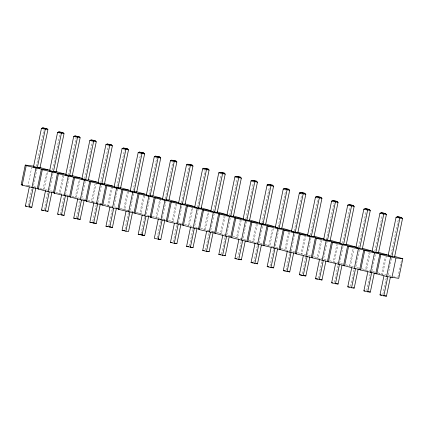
<?xml version="1.0" encoding="UTF-8"?>
<svg xmlns="http://www.w3.org/2000/svg" width="424" height="424" viewBox="0 0 424 424"><rect width="100%" height="100%" fill="white"/><g stroke="black" fill="none" stroke-linecap="round" stroke-linejoin="round"><path stroke-width="0.32" stroke-dasharray="2.12 1.59" d="M26.145 185.224L28 185.436L31.662 167.734M28.154 205.704L31.689 188.638M36.273 166.499L43.831 129.998M37.047 168.784L33.379 186.486L36.432 187.249M47.705 190.175L44.117 189.475L43.153 188.934L46.688 171.863M47.652 172.404L44.117 189.475L41.027 189.12M44.271 209.742L47.806 192.676M52.523 169.902L59.948 134.037M53.032 173.453L49.497 190.524L53.164 191.441M68.672 195.326L60.235 193.514L59.27 192.973L63.197 174.004M63.902 175.812L60.235 193.514L57.765 193.227M60.261 214.417L63.923 196.715M68.375 175.218L76.071 138.076M65.619 194.563L69.282 176.861M79.945 198.252L76.357 197.552L75.392 197.012L78.928 179.94M79.892 180.481L76.357 197.552L73.267 197.197M76.511 217.819L80.046 200.753M84.63 178.621L92.188 142.114M85.272 181.53L81.737 198.602L85.404 199.519M101.522 203.557L92.474 201.591L91.51 201.05L95.045 183.979M96.402 182.627L92.474 201.591L89.385 201.236M92.761 221.227L96.163 204.792M100.748 182.659L108.306 146.153M97.854 202.64L101.389 185.569M112.779 206.446L108.597 205.629L107.627 205.089L111.554 186.12M112.524 186.666L108.597 205.629L106.742 205.417M108.751 225.902L112.281 208.831M116.865 186.698L124.428 150.191M117.639 188.977L113.977 206.679L117.029 207.442M129.495 210.601L124.714 209.668L123.75 209.127L127.285 192.056M128.382 191.966L124.714 209.668L121.624 209.313M125.001 229.304L128.536 212.239M132.988 190.736L140.545 154.23M133.629 193.646L130.094 210.717L133.147 211.481M149.269 215.519L140.832 213.707L139.867 213.166L143.794 194.203M144.499 196.005L140.832 213.707L137.742 213.352M140.985 233.979L144.52 216.908M149.105 194.775L156.795 157.633M146.344 214.125L149.879 197.054M159.943 218.328L155.984 217.205L159.917 198.241M160.882 198.782L156.954 217.745L153.864 217.39M157.108 238.018L160.643 220.946M165.222 198.814L172.785 162.312M166.001 201.093L162.334 218.795L165.996 219.712M181.509 223.602L173.072 221.784L172.107 221.243L175.642 204.177M176.739 204.087L173.072 221.784L169.362 221.36M173.225 242.056L176.76 224.985M181.345 202.852L188.903 166.351M178.451 222.833L181.986 205.767M192.178 226.405L188.224 225.282L192.152 206.318M192.856 208.126L189.189 225.822L187.339 225.61M189.343 246.095L192.878 229.024M197.33 207.532L205.02 170.39M198.236 209.17L194.574 226.872L197.626 227.64M208.899 230.561L205.311 229.861L204.347 229.32L207.882 212.254M208.847 212.795L205.311 229.861L203.456 229.649M205.465 250.133L209.127 232.432M213.585 210.929L221.143 174.428M214.226 213.844L210.691 230.91L214.353 231.833M229.866 235.718L221.429 233.905L220.464 233.359L223.999 216.293M225.096 216.203L221.429 233.905L218.339 233.55M221.582 254.172L225.118 237.101M229.702 214.968L237.26 178.467M226.808 234.949L230.343 217.883M242.332 238.871L237.551 237.944L236.581 237.398L240.509 218.434M241.214 220.242L237.551 237.944L235.076 237.657M237.7 258.211L241.235 241.145M245.819 219.007L253.382 182.506M246.593 221.291L242.931 238.988L246.593 239.91M262.101 243.795L253.669 241.982L252.704 241.436L256.239 224.37M257.336 224.28L253.669 241.982L251.814 241.77M253.822 262.249L257.485 244.547M261.942 223.045L269.5 186.544M259.048 243.032L262.583 225.96M272.775 246.604L268.821 245.48L272.356 228.409M273.454 228.319L269.786 246.021L267.316 245.734M269.94 266.288L273.475 249.222M278.059 227.084L285.617 190.583M278.833 229.368L275.165 247.07L278.224 247.833M294.95 252.026L285.909 250.059L284.939 249.519L288.474 232.447M289.571 232.357L285.909 250.059L284.054 249.847M286.062 270.327L289.597 253.261M294.176 231.122L301.74 194.621M291.288 251.109L294.823 234.037M306.213 254.914L302.026 254.098L301.061 253.557L304.596 236.486M305.953 235.129L302.026 254.098L298.936 253.743M302.312 273.734L305.715 257.299M310.299 235.161L317.857 198.66M310.94 238.076L307.405 255.147L310.458 255.911M322.929 259.069L318.143 258.137L317.179 257.596L320.714 240.525M321.811 240.435L318.143 258.137L315.673 257.85M318.297 278.404L321.832 261.338M326.284 239.841L333.974 202.698M327.19 241.484L323.528 259.186L327.19 260.103M342.698 263.988L334.266 262.175L333.301 261.635L336.836 244.563M338.193 243.212L334.266 262.175L331.791 261.889M334.419 282.448L338.082 264.746M342.539 243.244L350.097 206.737M339.645 263.224L343.18 246.153M353.372 266.797L349.418 265.673L352.954 248.602M354.31 247.25L350.383 266.214L347.913 265.933M350.537 286.486L354.072 269.415M358.656 247.282L366.214 210.776M359.298 250.192L355.763 267.263L359.43 268.18M374.938 272.065L366.506 270.252L365.536 269.712L369.463 250.748M370.168 252.55L366.506 270.252L364.031 269.971M366.654 290.525L370.189 273.454M374.774 251.321L382.337 214.814M371.885 271.302L375.547 253.6M386.805 275.107L382.623 274.291L381.658 273.75L385.193 256.679M386.55 255.328L382.623 274.291L378.913 273.867M382.777 294.563L386.312 277.492M391.029 254.718L398.454 218.858M391.538 258.269L388.002 275.34L391.055 276.104M397.908 277.158L401.57 259.456M127.205 210.792L128.265 210.913M207.802 230.985L208.862 231.107M213.293 232.135L209.392 231.17M249.959 241.553L251.194 241.696M325.791 239.237L326.989 239.47M28 185.436L32.182 186.253M39.485 188.012L43.153 188.934M55.608 192.051L59.27 192.973M71.725 196.089L75.392 197.012M87.848 200.133L91.51 201.05M103.965 204.172L107.627 205.089M120.082 208.211L123.75 209.127M136.205 212.249L139.867 213.166M152.322 216.288L155.984 217.205M168.439 220.326L172.107 221.243M184.562 224.365L188.224 225.282M200.679 228.404L204.347 229.32M216.797 232.442L220.464 233.359M232.919 236.481L236.581 237.398M249.036 240.519L252.704 241.436M265.159 244.558L268.821 245.48M281.276 248.597L284.939 249.519M297.394 252.635L301.061 253.557M313.516 256.674L317.179 257.596M329.634 260.718L333.301 261.635M345.751 264.756L349.418 265.673M361.873 268.795L365.536 269.712M377.991 272.833L381.658 273.75M393.499 276.718L395.332 277.179M33.984 187.217L35.886 187.694M66.224 195.294L67.49 195.612M81.074 199.015L84.243 199.81M163.574 219.685L164.841 220.003M178.424 223.406L179.691 223.724M371.217 271.715L373.756 272.351M387.34 275.754L388.607 276.072"/><path stroke-width="0.64" d="M54.675 192.872L48.06 191.685L37.317 188.696L22.165 185.198L21.2 184.652L25.26 165.058L33.851 166.187M22.165 185.198L26.224 165.599L25.26 165.058M35.754 188.325L31.826 207.294L29.182 206.986L25.371 206.032L29.298 187.069M33.491 166.839L41.446 128.414L42.681 127.852L46.985 128.689L47.901 129.67L39.946 168.095L33.491 166.839L35.611 167.083M31.938 187.647L35.998 168.047L26.224 165.599M29.182 206.986L33.236 187.387M37.296 167.793L45.257 129.368L45.22 128.488L42.681 127.852M37.317 188.696L41.377 169.097L49.968 170.225M38.287 189.237L42.342 169.637L41.377 169.097L35.998 168.047M51.876 192.364L47.949 211.332L41.494 210.071L45.548 190.477M49.608 170.877L57.563 132.452L58.804 131.891L60.568 132.092L63.107 132.728L64.024 133.708L56.063 172.133L49.608 170.877L52.258 171.179M48.06 191.685L52.115 172.086L42.342 169.637M45.299 211.025L49.226 192.061M53.419 171.831L61.374 133.406L61.342 132.526L58.804 131.891M86.915 200.955L80.295 199.762L69.557 196.773L54.405 193.275L58.464 173.676L57.494 173.135L52.115 172.086M67.994 196.402L64.066 215.371L57.611 214.109L61.671 194.515M65.725 174.916L73.686 136.491L74.921 135.929L79.224 136.767L80.141 137.747L72.186 176.172L65.725 174.916L67.845 175.16M64.178 195.724L68.237 176.124L58.464 173.676M61.416 215.063L65.476 195.469M69.536 175.87L77.491 137.445L77.46 136.565L74.921 135.929M69.557 196.773L73.617 177.174L82.208 178.303M70.522 197.314L74.582 177.714L73.617 177.174L68.237 176.124M84.116 200.441L80.189 219.409L73.728 218.148L77.788 198.554M81.848 178.954L89.803 140.529L91.038 139.968L92.808 140.169L95.347 140.805L96.259 141.791L88.303 180.211L81.848 178.954L84.498 179.257M80.295 199.762L84.355 180.163L74.582 177.714M77.539 219.102L81.466 200.139M85.653 179.909L93.614 141.483L93.577 140.604L91.038 139.968M119.149 209.032L112.535 207.839L101.797 204.85L86.644 201.352L90.699 181.753L89.734 181.212L84.355 180.163M100.366 203.849L96.306 223.448L93.656 223.141L89.851 222.187L93.905 202.593M97.965 182.993L105.926 144.568L107.161 144.006L111.464 144.844L112.381 145.829L104.421 184.249L97.965 182.993L100.085 183.237M96.418 203.801L100.472 184.202L90.699 181.753M93.656 223.141L97.716 203.547M101.776 183.947L109.731 145.522L109.699 144.642L107.161 144.006M101.797 204.85L105.857 185.251L114.448 186.38M102.762 205.391L106.822 185.792L105.857 185.251L100.472 184.202M116.351 208.518L112.424 227.487L105.968 226.225L110.028 206.631M114.088 187.032L122.043 148.607L123.278 148.045L125.043 148.252L127.582 148.888L128.499 149.868L120.543 188.288L114.088 187.032L116.733 187.334M112.535 207.839L116.595 188.24L106.822 185.792M109.774 227.179L113.706 208.216M117.893 187.986L125.849 149.561L125.817 148.681L123.278 148.045M151.389 217.109L144.775 215.917L134.037 212.928L118.879 209.429L122.939 189.83L121.974 189.29L116.595 188.24M132.601 211.926L128.546 231.525L125.896 231.223L122.085 230.269L126.145 210.67M130.205 191.07L138.16 152.645L139.395 152.084L143.704 152.926L144.616 153.907L136.661 192.332L130.205 191.07L132.325 191.314M128.652 211.878L132.712 192.279L122.939 189.83M125.896 231.223L129.956 211.624M134.011 192.024L141.971 153.599L141.934 152.719L139.395 152.084M134.037 212.928L138.092 193.328L146.683 194.457M135.002 213.468L139.061 193.874L138.092 193.328L132.712 192.279M148.591 216.6L144.663 235.564L138.208 234.308L142.268 214.708M146.322 195.109L154.283 156.684L155.518 156.122L159.822 156.965L160.738 157.945L152.783 196.37L146.322 195.109L148.442 195.353M144.775 215.917L148.835 196.323L139.061 193.874M142.013 235.262L145.941 216.293M150.133 196.063L158.088 157.638L158.057 156.758L155.518 156.122M199.746 229.225L193.132 228.032L182.394 225.043L167.242 221.545L166.272 221.005L151.119 217.507L155.179 197.913L154.214 197.367L148.835 196.323M158.385 218.747L154.325 238.346L160.781 239.602L164.708 220.639M162.445 199.148L170.4 160.728L171.635 160.166L175.939 161.003L176.856 161.984L168.9 200.409L162.445 199.148L164.035 199.333M160.892 219.955L164.952 200.361L155.179 197.913M158.136 239.3L162.191 219.701M166.25 200.102L174.206 161.682L174.174 160.802L171.635 160.166M166.272 221.005L170.331 201.405L178.923 202.54M167.242 221.545L171.296 201.951L170.331 201.405L164.952 200.361M180.831 224.678L176.903 243.641L174.253 243.339L170.448 242.385L174.375 223.416M178.562 203.186L186.518 164.766L187.758 164.205L192.061 165.042L192.978 166.023L185.018 204.448L178.562 203.186L180.682 203.43M177.015 223.994L181.069 204.4L171.296 201.951M174.253 243.339L178.181 224.37M182.368 204.14L190.328 165.72L190.297 164.841L187.758 164.205M182.394 225.043L186.449 205.444L195.045 206.578M183.359 225.584L187.419 205.99L186.449 205.444L181.069 204.4M196.948 228.716L193.021 247.68L186.565 246.424L190.625 226.824M194.68 207.225L202.64 168.805L203.875 168.243L208.179 169.081L209.096 170.061L201.14 208.486L194.68 207.225L196.27 207.41M193.132 228.032L197.192 208.438L187.419 205.99M190.371 247.378L194.431 227.778M198.49 208.179L206.446 169.759L206.414 168.879L203.875 168.243M231.986 237.302L225.372 236.115L214.629 233.121L199.476 229.623L203.536 210.028L202.571 209.488L197.192 208.438M213.071 232.755L209.138 251.718L206.493 251.416L202.683 250.462L206.61 231.493M210.802 211.269L218.758 172.844L219.992 172.282L224.296 173.119L225.213 174.1L217.258 212.525L210.802 211.269L212.922 211.507M209.249 232.076L213.309 212.477L203.536 210.028M206.493 251.416L210.421 232.453M214.608 212.223L222.568 173.798L222.531 172.918L219.992 172.282M214.629 233.121L218.689 213.526L227.28 214.655M215.599 233.666L219.653 214.067L218.689 213.526L213.309 212.477M229.188 236.793L225.261 255.757L218.805 254.501L222.86 234.901M226.919 215.307L234.875 176.882L236.115 176.32L240.419 177.158L241.336 178.138L233.375 216.563L226.919 215.307L228.51 215.487M225.372 236.115L229.426 216.516L219.653 214.067M222.611 255.455L226.67 235.855M230.73 216.261L238.686 177.836L238.654 176.956L236.115 176.32M296.466 253.457L289.846 252.269L279.109 249.28L231.716 237.705L235.776 218.106L234.811 217.565L229.426 216.516M245.305 240.832L241.378 259.795L238.728 259.493L234.923 258.539L238.85 239.576M243.042 219.346L250.997 180.921L252.232 180.359L256.536 181.196L257.453 182.177L249.498 220.602L243.042 219.346L245.157 219.59M241.489 240.154L245.549 220.554L235.776 218.106M238.728 259.493L242.788 239.894M246.848 220.3L254.803 181.875L254.771 180.995L252.232 180.359M246.869 241.198L250.929 221.604L259.52 222.733M247.833 241.744L251.893 222.144L250.929 221.604L245.549 220.554M261.428 244.871L257.501 263.834L251.04 262.578L255.1 242.978M259.159 223.384L267.115 184.959L268.35 184.398L272.659 185.235L273.57 186.216L265.615 224.641L259.159 223.384L260.749 223.565M257.607 244.192L261.666 224.593L251.893 222.144M254.851 263.532L258.91 243.933M262.965 224.338L270.925 185.913L270.888 185.034L268.35 184.398M262.991 245.242L267.046 225.642L275.637 226.771M263.956 245.782L268.016 226.183L267.046 225.642L261.666 224.593M277.545 248.909L273.618 267.878L270.968 267.571L267.162 266.617L271.09 247.653M275.277 227.423L283.237 188.998L284.472 188.436L288.776 189.274L289.693 190.254L281.732 228.679L275.277 227.423L277.397 227.667M273.729 248.231L277.784 228.631L268.016 226.183M270.968 267.571L275.028 247.976M279.087 228.377L287.043 189.952L287.011 189.072L284.472 188.436M279.109 249.28L283.168 229.681L291.76 230.81M280.073 249.821L284.133 230.221L283.168 229.681L277.784 228.631M293.662 252.948L289.735 271.916L283.28 270.655L287.339 251.061M291.399 231.462L299.355 193.037L300.589 192.475L302.354 192.676L304.893 193.312L305.81 194.293L297.855 232.718L291.399 231.462L297.855 232.718M289.846 252.269L293.906 232.67L284.133 230.221M287.09 271.609L291.018 252.646M295.205 232.416L303.16 193.991L303.128 193.111L300.589 192.475M394.506 256.356L402.8 258.735L398.74 278.329L386.561 276.501L375.823 273.512L360.67 270.014L359.706 269.473L354.326 268.424L343.583 265.435L296.191 253.859L300.25 234.26L299.286 233.719L293.906 232.67M309.785 256.986L305.858 275.955L303.208 275.648L299.397 274.694L303.33 255.73M307.517 235.5L315.472 197.075L316.712 196.513L321.016 197.351L321.933 198.337L313.972 236.756L307.517 235.5L309.637 235.744M305.964 256.308L310.024 236.709L300.25 234.26M303.208 275.648L307.268 256.054M311.322 236.454L319.283 198.029L319.246 197.149L316.712 196.513M311.349 257.357L315.403 237.758L324 238.887M312.313 257.898L316.373 238.299L315.403 237.758L310.024 236.709M325.902 261.025L321.975 279.994L315.52 278.732L319.579 259.138M323.634 239.539L331.594 201.114L332.829 200.552L337.133 201.389L338.05 202.375L330.095 240.795L323.634 239.539L324.694 239.661M322.086 260.347L326.146 240.747L316.373 238.299M319.325 279.686L323.252 260.723M327.445 240.493L335.4 202.068L335.368 201.188L332.829 200.552M327.466 261.396L331.526 241.797L340.117 242.926M328.43 261.937L332.49 242.337L331.526 241.797L326.146 240.747M342.02 265.064L338.092 284.032L335.448 283.725L331.637 282.771L335.564 263.808M339.757 243.577L347.712 205.152L348.947 204.591L353.25 205.433L354.167 206.414L346.212 244.834L339.757 243.577L341.346 243.758M338.204 264.385L342.263 244.786L332.49 242.337M335.448 283.725L339.502 264.131M343.562 244.531L351.523 206.106L351.485 205.227L348.947 204.591M343.583 265.435L347.643 245.835L356.234 246.964M344.553 265.975L348.608 246.376L347.643 245.835L342.263 244.786M358.142 269.102L354.215 288.071L351.565 287.769L347.76 286.815L351.687 267.846M355.874 247.616L363.829 209.191L365.069 208.629L366.834 208.836L369.373 209.472L370.29 210.452L362.329 248.877L355.874 247.616L358.524 247.923M354.326 268.424L358.381 248.824L348.608 246.376M351.565 287.769L355.492 268.8M359.685 248.57L367.64 210.145L367.608 209.265L365.069 208.629M359.706 269.473L363.766 249.874L372.357 251.003M360.67 270.014L364.73 250.414L363.766 249.874L358.381 248.824M374.26 273.146L370.332 292.11L367.682 291.807L363.877 290.853L367.804 271.885M371.991 251.655L379.952 213.23L381.187 212.668L385.49 213.511L386.407 214.491L378.452 252.916L371.991 251.655L373.581 251.84M370.444 272.462L374.503 252.868L364.73 250.414M367.682 291.807L371.742 272.208M375.802 252.609L383.757 214.184L383.725 213.304L381.187 212.668M375.823 273.512L379.883 253.912L388.474 255.041M376.788 274.052L380.847 254.458L379.883 253.912L374.503 252.868M390.382 277.185L386.455 296.148L383.805 295.846L379.994 294.892L383.921 275.923M388.114 255.693L396.069 217.268L397.304 216.706L399.074 216.913L401.613 217.549L402.524 218.53L394.569 256.955L388.114 255.693L390.764 256.001M386.561 276.501L390.621 256.907L380.847 254.458M383.805 295.846L387.732 276.877M391.919 256.647L399.88 218.228L399.843 217.342L397.304 216.706M391.94 277.55L396 257.951L402.8 258.735M45.22 128.488L46.985 128.689M47.901 129.67L41.446 128.414M61.342 132.526L63.107 132.728M64.024 133.708L57.563 132.452M77.46 136.565L79.224 136.767M80.141 137.747L73.686 136.491M93.577 140.604L95.347 140.805M96.259 141.791L89.803 140.529M109.699 144.642L111.464 144.844M112.381 145.829L105.926 144.568M125.817 148.681L127.582 148.888M128.499 149.868L122.043 148.607M141.934 152.719L143.704 152.926M144.616 153.907L138.16 152.645M158.057 156.758L159.822 156.965M160.738 157.945L154.283 156.684M174.174 160.802L175.939 161.003M176.856 161.984L170.4 160.728M190.297 164.841L192.061 165.042M192.978 166.023L186.518 164.766M206.414 168.879L208.179 169.081M209.096 170.061L202.64 168.805M222.531 172.918L224.296 173.119M225.213 174.1L218.758 172.844M238.654 176.956L240.419 177.158M241.336 178.138L234.875 176.882M254.771 180.995L256.536 181.196M257.453 182.177L250.997 180.921M270.888 185.034L272.659 185.235M268.175 185.081L267.115 184.959L273.57 186.216M287.011 189.072L288.776 189.274M289.693 190.254L283.237 188.998M303.128 193.111L304.893 193.312M300.415 193.159L299.355 193.037L305.81 194.293M319.246 197.149L321.016 197.351M321.933 198.337L315.472 197.075M335.368 201.188L337.133 201.389M338.05 202.375L331.594 201.114M351.485 205.227L353.25 205.433M354.167 206.414L347.712 205.152M66.091 174.264L57.494 173.135L53.44 192.734L54.405 193.275M367.608 209.265L369.373 209.472M370.29 210.452L363.829 209.191M383.725 213.304L385.49 213.511M386.407 214.491L379.952 213.23M98.326 182.341L89.734 181.212L85.675 200.812L86.644 201.352M399.843 217.342L401.613 217.549M402.524 218.53L396.069 217.268M130.566 190.418L121.974 189.29L117.914 208.889L118.879 209.429M162.805 198.501L154.214 197.367L150.154 216.966L151.119 217.507M21.2 184.652L22.435 184.795M211.163 210.617L202.571 209.488L198.512 229.082L199.476 229.623M243.403 218.694L234.811 217.565L230.751 237.159L231.716 237.705M307.877 234.848L299.286 233.719L295.226 253.319L296.191 253.859M25.371 206.032L26.431 206.154M41.494 210.071L43.608 210.315M57.611 214.109L58.671 214.231M73.728 218.148L75.848 218.392M89.851 222.187L92.496 222.494M105.968 226.225L108.088 226.469M122.085 230.269L124.736 230.571M138.208 234.308L140.328 234.552M170.448 242.385L172.033 242.565M186.565 246.424L188.685 246.667M202.683 250.462L204.273 250.642M218.805 254.501L220.92 254.744M234.923 258.539L236.513 258.719M251.04 262.578L253.16 262.822M267.162 266.617L268.752 266.802M283.28 270.655L285.4 270.899M299.397 274.694L305.858 275.955M315.52 278.732L317.64 278.976M331.637 282.771L332.697 282.893M347.76 286.815L349.344 286.995M363.877 290.853L364.937 290.975M379.994 294.892L381.584 295.072M390.621 256.907L396 257.951M39.883 167.496L48.177 169.876M56 171.535L64.294 173.914M72.117 175.578L80.417 177.953M88.24 179.617L96.534 181.991M104.357 183.656L112.652 186.03M120.48 187.694L128.774 190.069M136.597 191.733L144.891 194.113M152.714 195.771L161.009 198.151M168.837 199.81L177.131 202.19M184.954 203.849L193.249 206.228M201.071 207.887L209.371 210.267M217.194 211.926L225.489 214.306M233.311 215.964L241.606 218.344M249.429 220.003L257.728 222.383M265.551 224.042L273.846 226.421M281.669 228.08L289.963 230.46M297.791 232.119L306.086 234.499M313.908 236.163L322.203 238.537M330.026 240.201L338.326 242.576M346.148 244.24L354.443 246.614M362.266 248.279L370.56 250.653M378.383 252.317L386.683 254.697M36.771 167.3L39.946 168.095M53.525 171.497L56.063 172.133M70.278 175.695L72.186 176.172M102.518 183.772L104.421 184.249M118.005 187.652L120.543 188.288M134.758 191.855L136.661 192.332M150.244 195.734L152.783 196.37M166.998 199.932L168.9 200.409M183.751 204.13L185.018 204.448M199.232 208.009L201.14 208.486M215.991 212.207L217.258 212.525M231.472 216.086L233.375 216.563M248.226 220.284L249.498 220.602M261.809 223.687L265.615 224.641M280.465 228.361L281.732 228.679M312.705 236.438L313.972 236.756M327.556 240.159L330.095 240.795M344.309 244.357L346.212 244.834M376.544 252.439L378.452 252.916M29.288 206.658L31.826 207.294M46.677 211.014L47.949 211.332M61.528 214.735L64.066 215.371M77.014 218.614L80.189 219.409M93.768 222.812L96.306 223.448M109.254 226.692L112.424 227.487M140.858 234.61L144.663 235.564M158.242 238.966L160.781 239.602M175.001 243.164L176.903 243.641M190.482 247.044L193.021 247.68M207.235 251.241L209.138 251.718M223.989 255.439L225.261 255.757M239.475 259.318L241.378 259.795M256.228 263.516L257.501 263.834M271.715 267.401L273.618 267.878M288.468 271.599L289.735 271.916M320.708 279.676L321.975 279.994M335.554 283.396L338.092 284.032M352.943 287.753L354.215 288.071M367.794 291.474L370.332 292.11M384.547 295.671L386.455 296.148"/></g></svg>
